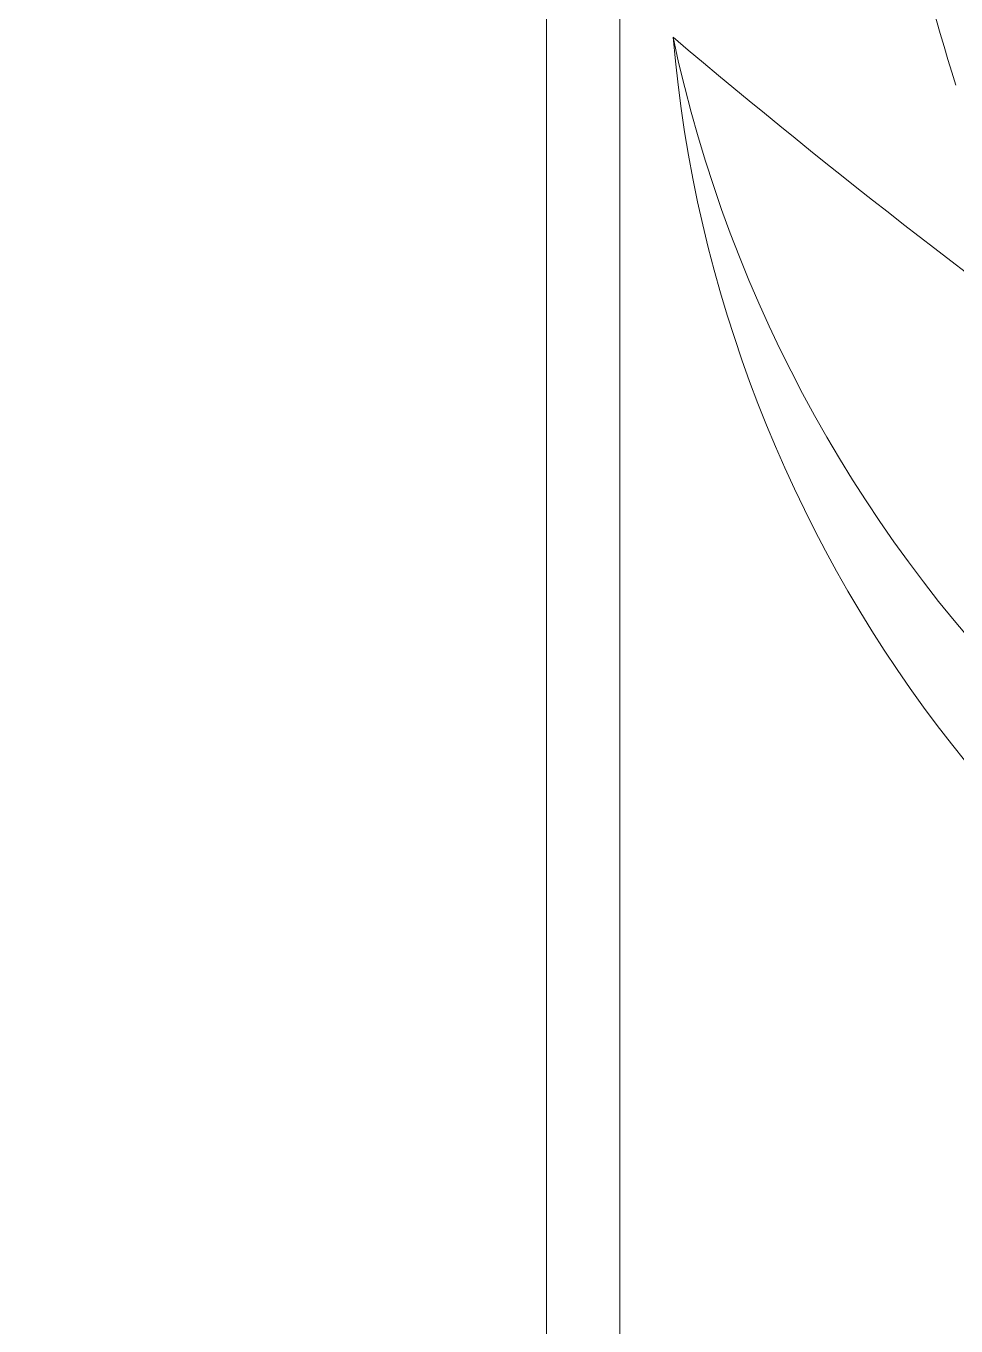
# Model space of a CAD drawing. Header units: millimetres. Extents: x 46404 to 154333, y -1327 to 55734.
# Drawn here: x 67774 to 67900.9, y 51680.2 to 51857.5 of the extents above; entities that cross this region are included whole.
import ezdxf

# ---------------------------------------------------------------- set-up
doc = ezdxf.new("R2010")
doc.units = ezdxf.units.MM
for name, color, linetype, lineweight in [('A-WALL', 113, 'Continuous', 18), ('G-IMPT-2', 8, 'Continuous', 18), ('L-PLNT', 71, 'Continuous', 18)]:
    doc.layers.add(name, color=color, linetype=linetype, lineweight=lineweight)

# ---------------------------------------------------------------- blocks, each defined once
blk = doc.blocks.new('CAY DUA VAN PHAT - CAY DUA VAN PHAT_dwg-2253781-TKCS_RAMP NKT 2 - MẶT BẰNG')
at = {"layer": 'G-IMPT-2'}
for centre, radius, start, end in [((308.23, 679.24), 371.77, 282.004, 349.47), ((-1078.81, 1555.76), 1918.95, 319.73906, 330.06235), ((354.24, 677.65), 363.4, 274.943, 339.2141), ((2056.69, 827.62), 1384.56, 191.63825, 209.82735), ((254.56, 841.1), 470.86, 259.1512, 287.8197)]:
    blk.add_arc(centre, radius, start, end, dxfattribs=at)
blk = doc.blocks.new('CAY DUA VAN PHAT - CAY DUA VAN PHAT_dwg-V24-TKCS_RAMP NKT 2 - MẶT BẰNG')
at = {"layer": 'G-IMPT-2'}
for centre, radius, start, end in [((308.23, 679.24), 371.77, 282.004, 349.47), ((-1078.81, 1555.76), 1918.95, 319.73906, 330.06235), ((354.24, 677.65), 363.4, 274.943, 339.2141), ((2056.69, 827.62), 1384.56, 191.63825, 209.82735), ((254.56, 841.1), 470.86, 259.1512, 287.8197)]:
    blk.add_arc(centre, radius, start, end, dxfattribs=at)
blk = doc.blocks.new('CAY DUA VAN PHAT - CAY DUA VAN PHAT-V25-TKCS_RAMP NKT 2 - MẶT BẰNG')
at = {"xscale": 0.5, "yscale": 0.5, "zscale": 0.5}
for name in ['CAY DUA VAN PHAT - CAY DUA VAN PHAT_dwg-2253781-TKCS_RAMP NKT 2 - MẶT BẰNG', 'CAY DUA VAN PHAT - CAY DUA VAN PHAT_dwg-V24-TKCS_RAMP NKT 2 - MẶT BẰNG']:
    blk.add_blockref(name, (-151.82, -370.52), dxfattribs=at)

msp = doc.modelspace()

# ---------------------------------------------------------------- linework, layer by layer
at = {"layer": 'A-WALL'}
for p, q in [((67845, 50547.93), (67845, 54683.33)), ((67855, 50557.93), (67855, 54683.33))]:
    msp.add_line(p, q, dxfattribs=at)

# ---------------------------------------------------------------- block references
at = {"layer": 'L-PLNT', "rotation": 269.9999999999997}
msp.add_blockref('CAY DUA VAN PHAT - CAY DUA VAN PHAT-V25-TKCS_RAMP NKT 2 - MẶT BẰNG', (68075, 51896.94), dxfattribs=at)

doc.saveas('drawing.dxf')
